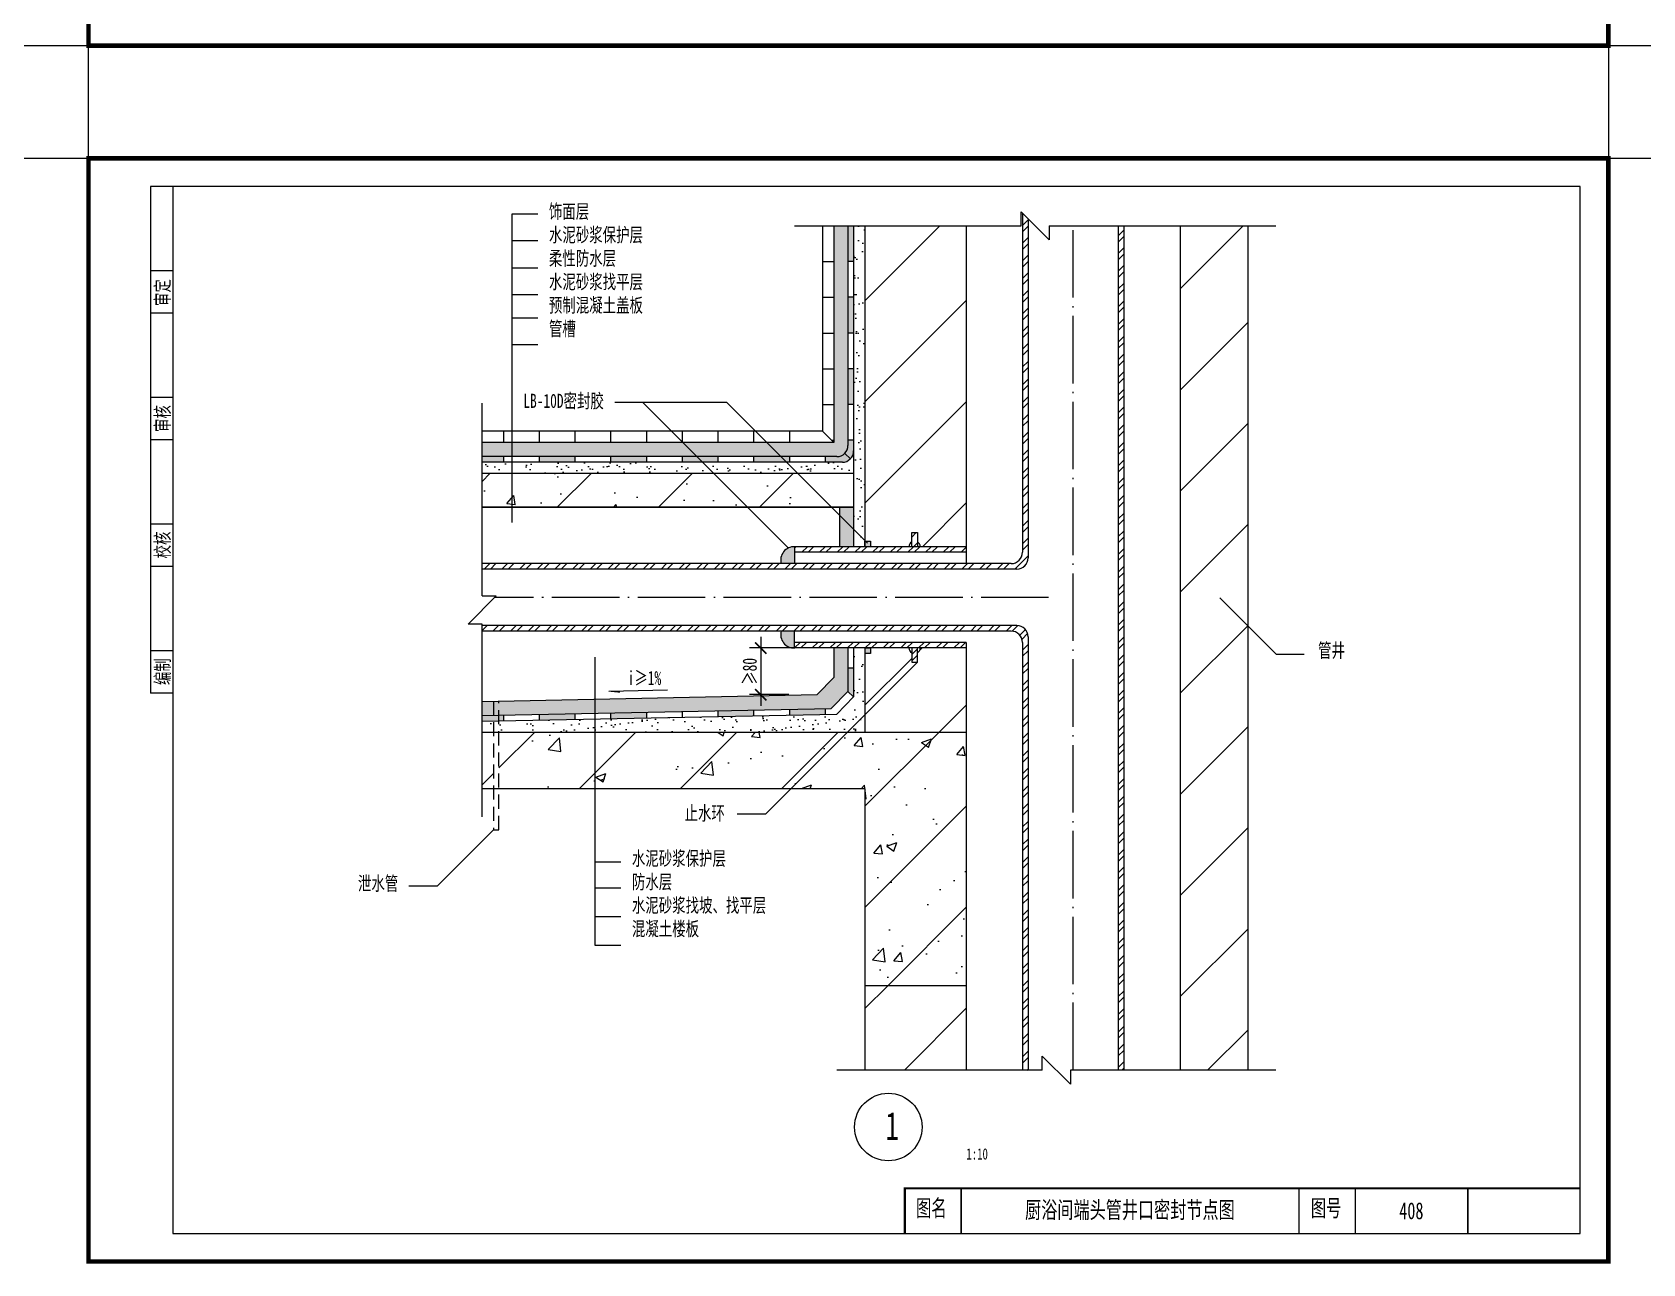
# Model space of a CAD drawing. Extents: x -1435 to -294, y -762 to 85.
# Drawn here: x -864.8 to -578.7, y -762.3 to -543.5 of the extents above; entities that cross this region are included whole.
import ezdxf

# ---------------------------------------------------------------- set-up
doc = ezdxf.new("R2010")
doc.units = 0
for name, pattern in [('ACAD_ISO02W100', [15, 12, -3]), ('ACAD_ISO04W100', [30.5, 24, -3, 0.5, -3]), ('DASHED', [0.75, 0.5, -0.25])]:
    doc.linetypes.add(name, pattern=pattern)
doc.layers.get('0').update_dxf_attribs({"linetype": 'CONTINUOUS'})
doc.layers.get('DEFPOINTS').update_dxf_attribs({"linetype": 'CONTINUOUS'})
doc.styles.get("Standard").update_dxf_attribs({"font": 'SimSun.ttf', "width": 0.7, "height": 2.5})
doc.dimstyles.get("Standard").update_dxf_attribs({"dimtxt": 0.18, "dimasz": 0.18, "dimexe": 0.18, "dimexo": 0.0625, "dimgap": 0.09, "dimtad": 0, "dimtih": 1, "dimtoh": 1, "dimdec": 4, "dimzin": 0, "dimdsep": 46, "dimtxsty": 'Standard', "dimcen": 0.09, "dimadec": 0, "dimazin": 0, "dimtfac": 1, "dimtdec": 4, "dimtofl": 0, "dimtmove": 0, "dimatfit": 3, "dimfxl": 0, "dimtolj": 1, "dimtzin": 0, "dimarcsym": 0})
pattern_1 = [(45, (0, 0), (-1.571545, 1.571545), []), (45, (0, 1.1113), (-1.571545, 1.571545), [])]

# ---------------------------------------------------------------- blocks, each defined once
blk = doc.blocks.new('_ARCHTICK')
at = {"color": 0, "linetype": 'ByBlock', "const_width": 0.15}
blk.add_lwpolyline([(-0.5, -0.5), (0.5, 0.5)], dxfattribs=at)
blk = doc.blocks.new('*D20')
at = {"color": 0, "linetype": 'ByBlock'}
for p, q in [((-735.39, -650.85), (-735.39, -663.14)), ((-727.4, -652.85), (-737.39, -652.85)), ((-730.4, -661.14), (-737.39, -661.14))]:
    blk.add_line(p, q, dxfattribs=at)
at = {"layer": 'DEFPOINTS', "color": 0, "linetype": 'ByBlock'}
for p in [(-722.4, -652.85), (-735.39, -661.14), (-725.4, -661.14)]:
    blk.add_point(p, dxfattribs=at)
at = {"color": 0, "linetype": 'ByBlock', "xscale": 2, "yscale": 2, "zscale": 2}
for p, rotation in [((-735.39, -652.85), 90), ((-735.39, -661.14), 270)]:
    blk.add_blockref('_ARCHTICK', p, dxfattribs=dict(at, rotation=rotation))
at = {"color": 0, "linetype": 'ByBlock', "insert": (-737.33, -657), "char_height": 2.5, "attachment_point": 5, "rotation": 90}
blk.add_mtext('\\A1;≥80', dxfattribs=at)
blk = doc.blocks.new('X1')
blk.add_circle((-0.07, -0.01), 6)
at = {"insert": (-0.57, 2.69), "char_height": 5, "width": 2.34, "attachment_point": 1}
blk.add_mtext('1', dxfattribs=at)

msp = doc.modelspace()

# ---------------------------------------------------------------- hatches: boundary and pattern name
h = msp.add_hatch()
h.set_pattern_fill('STEEL', color=256, scale=0.7, style=0)
h.set_pattern_definition(pattern_1)
h.paths.add_polyline_path([(-670.9, -577.85), (-671.9, -577.85), (-671.9, -727.85), (-670.9, -727.85)])
h.paths.add_polyline_path([(-687.9, -576.6), (-688.9, -575.6), (-688.9, -635.85, -0.414214), (-690.9, -637.85), (-784.9, -637.85), (-784.9, -638.85), (-689.9, -638.85, 0.414214), (-687.9, -636.85)])
h.paths.add_polyline_path([(-689.9, -648.85), (-784.9, -648.85), (-784.9, -649.85), (-690.9, -649.85, -0.414214), (-688.9, -651.85), (-688.9, -727.85), (-687.9, -727.85), (-687.9, -650.85, 0.414214)])
h.paths.add_polyline_path([(-698.9, -634.85), (-729.4, -634.85), (-729.4, -635.85), (-698.9, -635.85)], flags=17)
h.paths.add_polyline_path([(-698.9, -651.85), (-729.4, -651.85), (-729.4, -652.85), (-698.9, -652.85)], flags=17)
h = msp.add_hatch()
h.set_pattern_fill('AR-SAND', color=256, scale=0.05, style=0)
h.paths.add_polyline_path([(-779.57, -616.35), (-784.9, -616.35), (-784.9, -618.85), (-779.57, -618.85)])
h.paths.add_polyline_path([(-749.23, -616.35), (-779.57, -616.35), (-779.57, -618.85), (-746.73, -618.85)])
h.paths.add_polyline_path([(-734.33, -616.35), (-749.23, -616.35), (-746.73, -618.85), (-731.83, -618.85)])
h.paths.add_polyline_path([(-719.9, -616.85), (-719.9, -577.85), (-722.4, -577.85), (-722.4, -616.35), (-734.33, -616.35), (-731.83, -618.85), (-721.9, -618.85, 0.414214)])
h.paths.add_polyline_path([(-764.89, -661.93), (-781.9, -662.27), (-781.9, -664.79), (-764.89, -664.45)])
h.paths.add_polyline_path([(-781.9, -662.27), (-782.9, -662.29), (-782.9, -664.81), (-781.9, -664.79)])
h.paths.add_polyline_path([(-782.9, -662.29), (-784.9, -662.33), (-784.9, -664.85), (-782.9, -664.81)])
h.paths.add_polyline_path([(-719.9, -660.55), (-719.9, -652.85), (-722.4, -652.85), (-722.4, -658.08), (-725.4, -661.14), (-764.89, -661.93), (-764.89, -664.45), (-722.9, -663.61)])
h.paths.add_polyline_path([(-718.9, -631.78), (-721.4, -629.28), (-721.4, -634.85), (-718.9, -634.85)])
h.paths.add_polyline_path([(-718.9, -627.85), (-721.4, -627.85), (-721.4, -629.28), (-718.9, -631.78)])
h = msp.add_hatch()
h.set_pattern_fill('AR-SAND', color=256, scale=0.07, style=0)
h.paths.add_polyline_path([(-716.9, -664.67), (-716.9, -652.85), (-718.9, -652.85), (-718.9, -661.53), (-721.9, -664.59), (-764.89, -665.45), (-764.89, -667.85), (-720.07, -667.85)])
h.paths.add_polyline_path([(-764.89, -665.45), (-781.9, -665.79), (-781.9, -667.85), (-764.89, -667.85)])
h.paths.add_polyline_path([(-716.9, -664.67), (-720.07, -667.85), (-716.9, -667.85)], flags=16)
h.paths.add_polyline_path([(-781.9, -665.79), (-782.9, -665.81), (-782.9, -667.85), (-781.9, -667.85)])
h.paths.add_polyline_path([(-782.9, -665.81), (-784.9, -665.85), (-784.9, -667.85), (-782.9, -667.85)])
h.paths.add_polyline_path([(-745.73, -619.85), (-779.57, -619.85), (-779.57, -621.85), (-743.73, -621.85)])
h.paths.add_polyline_path([(-779.57, -619.85), (-784.9, -619.85), (-784.9, -621.85), (-779.57, -621.85)])
h.paths.add_polyline_path([(-730.83, -619.85), (-745.73, -619.85), (-743.73, -621.85), (-728.83, -621.85)])
h.paths.add_polyline_path([(-718.9, -617.85, -0.414214), (-720.9, -619.85), (-730.83, -619.85), (-728.83, -621.85), (-718.9, -621.85)])
h.paths.add_polyline_path([(-716.9, -577.85), (-718.9, -577.85), (-718.9, -631.78), (-716.9, -633.78)])
h = msp.add_hatch(color=256)
h.paths.add_polyline_path([(-720.48, -618.27, -0.198912), (-721.9, -618.85), (-723.9, -618.85), (-723.9, -619.85), (-720.9, -619.85, 0.198912), (-719.48, -619.27)])
h.paths.add_polyline_path([(-718.9, -615.95), (-719.9, -615.95), (-719.9, -616.85, -0.198912), (-720.48, -618.27), (-719.48, -619.27, 0.198912), (-718.9, -617.85)])
h.paths.add_polyline_path([(-718.9, -603.25), (-719.9, -603.25), (-719.9, -609.6), (-718.9, -609.6)])
h.paths.add_polyline_path([(-718.9, -590.55), (-719.9, -590.55), (-719.9, -596.9), (-718.9, -596.9)])
h.paths.add_polyline_path([(-718.9, -577.85), (-719.9, -577.85), (-719.9, -584.2), (-718.9, -584.2)])
h.paths.add_polyline_path([(-730.25, -618.85), (-731.83, -618.85), (-730.83, -619.85), (-730.25, -619.85)])
h.paths.add_polyline_path([(-731.83, -618.85), (-736.6, -618.85), (-736.6, -619.85), (-730.83, -619.85)])
h.paths.add_polyline_path([(-742.95, -618.85), (-746.73, -618.85), (-745.73, -619.85), (-742.95, -619.85)])
h.paths.add_polyline_path([(-746.73, -618.85), (-749.3, -618.85), (-749.3, -619.85), (-745.73, -619.85)])
h.paths.add_polyline_path([(-755.65, -618.85), (-762, -618.85), (-762, -619.85), (-755.65, -619.85)])
h.paths.add_polyline_path([(-768.35, -618.85), (-774.7, -618.85), (-774.7, -619.85), (-768.35, -619.85)])
h.paths.add_polyline_path([(-781.05, -618.85), (-784.9, -618.85), (-784.9, -619.85), (-781.05, -619.85)])
h.paths.add_polyline_path([(-723.9, -663.63), (-730.25, -663.76), (-730.25, -664.76), (-723.9, -664.63)])
h.paths.add_polyline_path([(-736.6, -663.88), (-742.95, -664.01), (-742.95, -665.01), (-736.6, -664.88)])
h.paths.add_polyline_path([(-755.65, -664.27), (-762, -664.39), (-762, -665.39), (-755.65, -665.27)])
h.paths.add_polyline_path([(-768.35, -664.52), (-774.7, -664.65), (-774.7, -665.65), (-768.35, -665.52)])
h.paths.add_polyline_path([(-782.9, -664.81), (-784.9, -664.85), (-784.9, -665.85), (-782.9, -665.81)])
h.paths.add_polyline_path([(-781.9, -664.79), (-782.9, -664.81), (-782.9, -665.81), (-781.9, -665.79)])
h.paths.add_polyline_path([(-781.05, -664.77), (-781.9, -664.79), (-781.9, -665.79), (-781.05, -665.77)])
h = msp.add_hatch()
h.set_pattern_fill('ANSI31', color=256, scale=2, angle=135, style=0)
h.paths.add_polyline_path([(-722.4, -577.85), (-724.4, -577.85), (-724.4, -614.35), (-722.4, -616.35)])
h = msp.add_hatch()
h.set_pattern_fill('ANSI31', color=256, scale=4, style=0)
h.paths.add_polyline_path([(-648.9, -577.85), (-660.9, -577.85), (-660.9, -727.85), (-648.9, -727.85)])
h.paths.add_polyline_path([(-698.9, -577.85), (-716.9, -577.85), (-716.9, -633.78), (-716.83, -633.85), (-715.9, -633.85), (-715.9, -634.85), (-709.07, -634.85, -0.267949), (-708.57, -633.98), (-708.57, -632.35), (-707.57, -632.35), (-707.57, -633.98, -0.267949), (-707.07, -634.85), (-698.9, -634.85)])
h.paths.add_polyline_path([(-698.9, -652.85), (-707.07, -652.85, -0.267949), (-707.57, -653.72), (-707.57, -655.35), (-716.9, -664.67), (-716.9, -667.85), (-698.9, -667.85)])
h.paths.add_polyline_path([(-707.57, -655.35), (-708.57, -655.35), (-708.57, -653.72, -0.267949), (-709.07, -652.85), (-715.9, -652.85), (-715.9, -653.85), (-716.9, -653.85), (-716.9, -664.67)], flags=16)
h.paths.add_polyline_path([(-698.9, -712.85), (-716.9, -712.85), (-716.9, -727.85), (-698.9, -727.85)])
h = msp.add_hatch()
h.set_pattern_fill('ANSI31', color=256, scale=4, style=0)
h.paths.add_polyline_path([(-698.9, -667.85), (-720.07, -667.85), (-730.07, -677.85), (-716.9, -677.85), (-716.9, -712.85), (-698.9, -712.85)])
h.paths.add_polyline_path([(-764.89, -667.85), (-781.9, -667.85), (-781.9, -677.85), (-764.89, -677.85)])
h.paths.add_polyline_path([(-782.9, -667.85), (-784.9, -667.85), (-784.9, -677.85), (-782.9, -677.85)])
h.paths.add_polyline_path([(-720.07, -667.85), (-764.89, -667.85), (-764.89, -677.85), (-730.07, -677.85)])
h.paths.add_polyline_path([(-743.73, -621.85), (-779.57, -621.85), (-779.57, -627.85), (-737.73, -627.85)])
h.paths.add_polyline_path([(-779.57, -621.85), (-784.9, -621.85), (-784.9, -627.85), (-779.57, -627.85)])
h.paths.add_polyline_path([(-728.83, -621.85), (-743.73, -621.85), (-737.73, -627.85), (-722.83, -627.85)])
h.paths.add_polyline_path([(-718.9, -621.85), (-728.83, -621.85), (-722.83, -627.85), (-718.9, -627.85)])
h = msp.add_hatch()
h.set_pattern_fill('AR-CONC', color=256, scale=0.1, style=0)
h.set_pattern_definition([(50, (0, 0), (18.21847, -1.5939), [1.905, -20.955]), (355, (0, 0), (-3.52428, 19.10566), [1.524, -16.764]), (100.451, (1.518, -0.133), (14.69425, 17.51167), [1.619, -17.809]), (46.1842, (0, 5.08), (27.1079, -4.20423), [2.8575, -31.4325]), (96.6356, (2.26, 4.73), (23.7404, 24.74256), [2.4285, -26.7135]), (351.184, (0, 5.08), (23.74046, 24.7425), [2.286, -25.146]), (21, (2.54, 3.81), (15.16149, -10.22655), [1.905, -20.955]), (326, (2.54, 3.81), (6.1802, 18.4188), [1.524, -16.764]), (71.4514, (3.803, 2.958), (21.34165, 8.1923), [1.619, -17.809]), (37.5, (0, 0), (0.30886, 8.455504), [0, -16.5608, 0, -17.018, 0, -16.8275]), (7.5, (0, 0), (6.68197, 10.01806), [0, -9.7028, 0, -16.1798, 0, -6.4135]), (327.5, (-5.664, 0), (13.55906, -0.572874), [0, -6.35, 0, -19.812, 0, -26.289]), (317.5, (-8.204, 0), (14.81292, 2.54265), [0, -8.255, 0, -13.1572, 0, -18.669])])
h.paths.add_polyline_path([(-743.73, -621.85), (-779.57, -621.85), (-779.57, -627.85), (-737.73, -627.85)])
h.paths.add_polyline_path([(-728.83, -621.85), (-743.73, -621.85), (-737.73, -627.85), (-722.83, -627.85)])
h.paths.add_polyline_path([(-718.9, -621.85), (-728.83, -621.85), (-722.83, -627.85), (-718.9, -627.85)])
h.paths.add_polyline_path([(-779.57, -621.85), (-784.9, -621.85), (-784.9, -627.85), (-779.57, -627.85)])
h.paths.add_polyline_path([(-720.07, -667.85), (-764.89, -667.85), (-764.89, -677.85), (-730.07, -677.85)])
h.paths.add_polyline_path([(-764.89, -667.85), (-781.9, -667.85), (-781.9, -677.85), (-764.89, -677.85)])
h.paths.add_polyline_path([(-782.9, -667.85), (-784.9, -667.85), (-784.9, -677.85), (-782.9, -677.85)])
h.paths.add_polyline_path([(-698.9, -667.85), (-720.07, -667.85), (-730.07, -677.85), (-716.9, -677.85), (-716.9, -712.85), (-698.9, -712.85)])
h = msp.add_hatch(color=256)
h.paths.add_polyline_path([(-715.9, -652.85), (-716.9, -652.85), (-716.9, -653.85), (-715.9, -653.85)])
h.paths.add_polyline_path([(-715.9, -633.85), (-716.9, -633.85), (-716.9, -634.85), (-715.9, -634.85)])
h.paths.add_polyline_path([(-729.4, -634.85, 0.503555), (-731.76, -637.85), (-729.4, -637.85)])
h.paths.add_polyline_path([(-729.4, -649.85), (-731.76, -649.85, 0.503555), (-729.4, -652.85)])
h = msp.add_hatch()
h.set_pattern_fill('STEEL', color=256, scale=0.7, style=0)
h.set_pattern_definition(pattern_1)
h.paths.add_polyline_path([(-707.57, -632.35), (-708.57, -632.35), (-708.57, -634.85), (-707.57, -634.85)])
h.paths.add_polyline_path([(-707.57, -652.85), (-708.57, -652.85), (-708.57, -655.35), (-707.57, -655.35)])
msp.add_hatch(color=256).paths.add_polyline_path([(-718.9, -656.38), (-719.9, -656.38), (-719.9, -660.55), (-718.9, -661.53)])

# ---------------------------------------------------------------- linework, layer by layer
for p, q in [((-589.82, -570.85), (-843.82, -570.85)), ((-843.82, -570.85), (-843.82, -660.85)), ((-839.82, -570.85), (-839.82, -756.85)), ((-589.82, -756.85), (-589.82, -570.85)), ((-729.4, -577.85), (-689.15, -577.85)), ((-724.4, -577.85), (-724.4, -614.35)), ((-722.4, -577.85), (-722.4, -616.35)), ((-719.9, -577.85), (-719.9, -616.85)), ((-718.9, -577.85), (-718.9, -634.85)), ((-716.9, -577.85), (-716.9, -634.85)), ((-698.9, -577.85), (-698.9, -637.85)), ((-689.15, -575.35), (-684.15, -580.35)), ((-689.15, -577.85), (-689.15, -575.35)), ((-688.9, -575.6), (-688.9, -635.85)), ((-687.9, -576.6), (-687.9, -636.85)), ((-684.15, -577.85), (-684.15, -580.35)), ((-684.15, -577.85), (-643.9, -577.85)), ((-671.9, -577.85), (-671.9, -727.85)), ((-670.9, -577.85), (-670.9, -727.85)), ((-660.9, -577.85), (-660.9, -727.85)), ((-648.9, -577.85), (-648.9, -727.85)), ((-839.82, -585.85), (-843.82, -585.85)), ((-718.9, -584.2), (-719.9, -584.2)), ((-718.9, -590.55), (-719.9, -590.55)), ((-839.82, -593.35), (-843.82, -593.35)), ((-718.9, -596.9), (-719.9, -596.9)), ((-718.9, -603.25), (-719.9, -603.25)), ((-839.82, -608.35), (-843.82, -608.35)), ((-784.9, -643.6), (-784.9, -609.35)), ((-741.44, -609.24), (-761.34, -609.24)), ((-730.5, -635.08), (-756.34, -609.24)), ((-716.44, -634.24), (-741.44, -609.24)), ((-718.9, -609.6), (-719.9, -609.6)), ((-724.4, -614.35), (-784.9, -614.35)), ((-781.05, -616.35), (-781.05, -614.35)), ((-774.7, -616.35), (-774.7, -614.35)), ((-768.35, -616.35), (-768.35, -614.35)), ((-762, -616.35), (-762, -614.35)), ((-755.65, -616.35), (-755.65, -614.35)), ((-749.3, -616.28), (-749.3, -614.35)), ((-742.95, -616.35), (-742.95, -614.35)), ((-736.6, -616.35), (-736.6, -614.35)), ((-730.25, -616.35), (-730.25, -614.35)), ((-724.4, -614.35), (-722.4, -616.35)), ((-839.82, -615.85), (-843.82, -615.85)), ((-722.4, -616.35), (-784.9, -616.35)), ((-749.3, -616.35), (-749.3, -616.28)), ((-718.9, -615.95), (-719.9, -615.95)), ((-721.9, -618.85), (-784.9, -618.85)), ((-720.9, -619.85), (-784.9, -619.85)), ((-781.05, -619.85), (-781.05, -618.85)), ((-774.7, -619.85), (-774.7, -618.85)), ((-768.35, -619.85), (-768.35, -618.85)), ((-762, -619.85), (-762, -618.85)), ((-755.65, -619.85), (-755.65, -618.85)), ((-749.3, -619.85), (-749.3, -618.85)), ((-742.95, -619.85), (-742.95, -618.85)), ((-736.6, -619.85), (-736.6, -618.85)), ((-730.25, -619.85), (-730.25, -618.85)), ((-723.9, -619.85), (-723.9, -618.85)), ((-719.48, -619.27), (-720.48, -618.27)), ((-718.9, -621.85), (-784.9, -621.85)), ((-718.9, -627.85), (-784.9, -627.85)), ((-721.4, -627.85), (-721.4, -634.85)), ((-839.82, -630.85), (-843.82, -630.85)), ((-698.9, -634.85), (-729.4, -634.85)), ((-729.4, -634.85), (-729.4, -637.85)), ((-716.9, -634.85), (-716.9, -633.85)), ((-716.9, -633.85), (-715.9, -633.85)), ((-715.9, -633.85), (-715.9, -634.85)), ((-708.57, -634.85), (-708.57, -632.35)), ((-708.57, -632.35), (-707.57, -632.35)), ((-707.57, -632.35), (-707.57, -634.85)), ((-690.9, -637.85), (-784.9, -637.85)), ((-698.9, -635.85), (-729.4, -635.85)), ((-839.82, -638.35), (-843.82, -638.35)), ((-689.9, -638.85), (-784.9, -638.85)), ((-787.4, -648.6), (-782.4, -643.6)), ((-784.9, -643.6), (-782.4, -643.6)), ((-653.85, -643.96), (-643.85, -653.96)), ((-784.9, -648.6), (-787.4, -648.6)), ((-784.9, -682.85), (-784.9, -648.6)), ((-689.9, -648.85), (-784.9, -648.85)), ((-690.9, -649.85), (-784.9, -649.85)), ((-729.4, -652.85), (-729.4, -649.85)), ((-698.9, -651.85), (-729.4, -651.85)), ((-698.9, -651.85), (-698.9, -727.85)), ((-688.9, -651.85), (-688.9, -727.85)), ((-687.9, -650.85), (-687.9, -727.85)), ((-839.82, -653.35), (-843.82, -653.35)), ((-698.9, -652.85), (-729.4, -652.85)), ((-722.4, -652.85), (-722.4, -658.08)), ((-719.9, -652.85), (-719.9, -660.55)), ((-718.9, -652.85), (-718.9, -661.53)), ((-716.9, -652.85), (-716.9, -667.85)), ((-716.9, -652.85), (-715.9, -652.85)), ((-715.9, -653.85), (-716.9, -653.85)), ((-715.9, -652.85), (-715.9, -653.85)), ((-708.57, -652.85), (-708.57, -655.35)), ((-707.57, -655.35), (-707.57, -652.85)), ((-643.85, -653.96), (-638.85, -653.96)), ((-707.57, -655.35), (-734.57, -682.35)), ((-720, -656.38), (-718.9, -656.38)), ((-708.57, -655.35), (-707.57, -655.35)), ((-839.82, -660.85), (-843.82, -660.85)), ((-725.4, -661.14), (-722.4, -658.08)), ((-722.9, -663.61), (-719.9, -660.55)), ((-718.9, -661.53), (-719.9, -660.55)), ((-784.92, -664.85), (-722.9, -663.61)), ((-784.9, -662.33), (-725.4, -661.14)), ((-730.25, -664.76), (-730.25, -663.76)), ((-723.9, -664.63), (-723.9, -663.63)), ((-721.9, -664.59), (-718.9, -661.53)), ((-784.9, -665.85), (-721.9, -664.59)), ((-781.05, -665.77), (-781.05, -664.77)), ((-774.7, -665.65), (-774.7, -664.65)), ((-768.35, -665.52), (-768.35, -664.52)), ((-762, -665.39), (-762, -664.39)), ((-755.65, -665.27), (-755.65, -664.27)), ((-749.3, -665.14), (-749.3, -664.14)), ((-742.95, -665.01), (-742.95, -664.01)), ((-736.6, -664.88), (-736.6, -663.88)), ((-698.9, -667.85), (-784.9, -667.85)), ((-716.9, -677.85), (-784.9, -677.85)), ((-716.9, -677.85), (-716.9, -727.85)), ((-734.57, -682.35), (-739.57, -682.35)), ((-782.9, -685.15), (-792.9, -695.15)), ((-782.9, -685.15), (-781.9, -685.15)), ((-792.9, -695.15), (-797.9, -695.15)), ((-698.9, -712.85), (-716.9, -712.85)), ((-685.4, -725.35), (-680.4, -730.35)), ((-685.4, -727.85), (-685.4, -725.35)), ((-685.4, -727.85), (-721.9, -727.85)), ((-643.9, -727.85), (-680.4, -727.85)), ((-680.4, -727.85), (-680.4, -730.35)), ((-709.82, -748.85), (-709.82, -756.85)), ((-699.82, -748.85), (-699.82, -756.85)), ((-639.82, -748.85), (-639.82, -756.85)), ((-629.82, -748.85), (-629.82, -756.85)), ((-609.82, -748.85), (-609.82, -756.85)), ((-839.82, -756.85), (-589.82, -756.85))]:
    msp.add_line(p, q)
at = {"color": 7}
for p, q in [((-779.57, -630.58), (-779.57, -575.69)), ((-779.57, -575.69), (-774.99, -575.69)), ((-779.57, -580.43), (-774.99, -580.43)), ((-779.57, -585.33), (-774.99, -585.33)), ((-779.57, -590.07), (-774.99, -590.07)), ((-779.57, -594.18), (-774.99, -594.18)), ((-779.57, -598.92), (-774.99, -598.92)), ((-764.89, -654.45), (-764.89, -705.63)), ((-751.97, -660.35), (-762.41, -660.6)), ((-764.89, -690.82), (-760.26, -690.82)), ((-764.89, -695.45), (-760.26, -695.45)), ((-764.89, -700.54), (-760.26, -700.54)), ((-764.89, -705.63), (-760.26, -705.63))]:
    msp.add_line(p, q, dxfattribs=at)
at = {"linetype": 'ACAD_ISO04W100', "ltscale": 0.5}
for p, q in [((-679.9, -727.85), (-679.9, -577.85)), ((-684.26, -643.85), (-782.65, -643.85))]:
    msp.add_line(p, q, dxfattribs=at)
at = {"linetype": 'DASHED', "ltscale": 5}
for p, q in [((-782.9, -662.29), (-782.9, -685.15)), ((-781.9, -685.15), (-781.9, -662.27))]:
    msp.add_line(p, q, dxfattribs=at)
for points, const_width in [([(-854.82, -545.85), (-584.82, -545.85), (-584.82, -349.85), (-854.82, -349.85), (-854.82, -545.85)], 0.8), ([(-854.82, -761.85), (-584.82, -761.85), (-584.82, -565.85), (-854.82, -565.85), (-854.82, -761.85)], 0.8), ([(-784.9, -621.85), (-718.9, -621.85), (-718.9, -627.85), (-784.9, -627.85)], 0.2), ([(-784.9, -667.85), (-698.9, -667.85), (-698.9, -712.85), (-716.9, -712.85), (-716.9, -677.85), (-784.9, -677.85)], 0.2), ([(-589.82, -748.85), (-709.82, -748.85), (-709.82, -756.85)], 0.4), ([(-699.82, -756.85), (-699.82, -748.85)], 0.2), ([(-639.82, -756.85), (-639.82, -748.85)], 0.2), ([(-629.82, -748.85), (-629.82, -756.85)], 0.2), ([(-609.82, -756.85), (-609.82, -748.85)], 0.2)]:
    msp.add_lwpolyline(points, dxfattribs=dict(const_width=const_width))
for points in [[(-874.82, -565.85), (-854.82, -565.85), (-854.82, -545.85), (-874.82, -545.85)], [(-584.82, -565.85), (-564.82, -565.85), (-564.82, -545.85), (-584.82, -545.85)]]:
    msp.add_lwpolyline(points, close=True)
msp.add_lwpolyline([(-762.41, -660.6, 0, 0.4, 0), (-760.41, -660.6, 0.4, 0.4, 0)], format="xyseb")
for centre, radius, start, end in [((-721.9, -616.85), 2, 270, 0), ((-720.9, -617.85), 2, 270, 0), ((-729.47, -637.23), 2.38, 88.3162, 195.4551), ((-708.07, -634.85), 1, 120, 180), ((-708.07, -634.85), 1, 0, 60), ((-690.9, -635.85), 2, 270, 0), ((-689.9, -636.85), 2, 270, 0), ((-689.9, -650.85), 2, 0, 90), ((-729.47, -650.48), 2.38, 164.5449, 271.6838), ((-690.9, -651.85), 2, 0, 90), ((-708.07, -652.85), 1, 180, 240), ((-708.07, -652.85), 1, 300, 0)]:
    msp.add_arc(centre, radius, start, end)

# ---------------------------------------------------------------- block references
msp.add_blockref('X1', (-712.67, -737.95))

# ---------------------------------------------------------------- texts
at = {"color": 7, "linetype": 'ACAD_ISO02W100', "char_height": 2.5, "attachment_point": 1}
for s, insert, width in [('饰面层\\P水泥砂浆保护层\\P柔性防水层\\P水泥砂浆找平层\\P预制混凝土盖板\\P管槽', (-773.03, -574.03), 71.4578), ('管井', (-636.39, -652.01), 22.3939), ('\\f宋体|b0|i0|c0|p2;i\\f宋体|b0|i0|c134|p2;≥\\f宋体|b0|i0|c0|p2;1%', (-759.04, -656.92), 19.6821), ('水泥砂浆保护层\\P防水层\\P水泥砂浆找坡、找平层\\P混凝土楼板', (-758.29, -688.97), 34.6501)]:
    msp.add_mtext(s, dxfattribs=dict(at, insert=insert, width=width))
at = {"char_height": 2.5, "width": 18.801, "attachment_point": 7, "rotation": 90}
for s, insert in [('审定', (-840.14, -592.09)), ('审核', (-840.14, -614.47)), ('校核', (-840.14, -636.93)), ('编制', (-840.14, -659.44))]:
    msp.add_mtext(s, dxfattribs=dict(at, insert=insert))
at = {"color": 7, "char_height": 2.5, "attachment_point": 1}
for s, insert, width in [('LB-10D密封胶', (-777.57, -607.69), 22.9263), ('止水环', (-748.94, -680.94), 32.0915), ('泄水管', (-806.95, -693.43), 19.0503)]:
    msp.add_mtext(s, dxfattribs=dict(at, insert=insert, width=width))
for s, insert, char_height, width, attachment_point in [('1:10', (-698.86, -741.73), 2, 12, 1), ('\\fTxt|b0|i0|c134|p2;图名', (-707.83, -750.85), 3, 18.801, 1), ('厨浴间端头管井口密封节点图', (-669.82, -752.85), 3, 60, 5), ('\\fTxt|b0|i0|c134|p2;图号', (-637.69, -750.85), 3, 18.801, 1), ('408', (-619.82, -752.85), 3, 20, 5)]:
    msp.add_mtext(s, dxfattribs=dict(insert=insert, char_height=char_height, width=width, attachment_point=attachment_point))

# ---------------------------------------------------------------- dimensions: what is measured, and where the dimension line sits
dim = msp.add_linear_dim(base=(-735.39, -661.14), p1=(-722.4, -652.85), p2=(-725.4, -661.14), angle=90, text='≥80', dimstyle='Standard', override={"dimtxt": 2.5, "dimasz": 2, "dimexe": 2, "dimexo": 5, "dimgap": 0.625, "dimtad": 1, "dimtih": 0, "dimtoh": 0, "dimdec": 0, "dimzin": 8, "dimblk1": 'ARCHTICK', "dimblk2": 'ARCHTICK', "dimsah": 1, "dimcen": 2.5, "dimdle": 2, "dimtdec": 0, "dimtofl": 1})
dim.commit()
dim.dimension.update_dxf_attribs({"geometry": '*D20', "text_midpoint": (-737.33, -657)})

doc.saveas('drawing.dxf')
